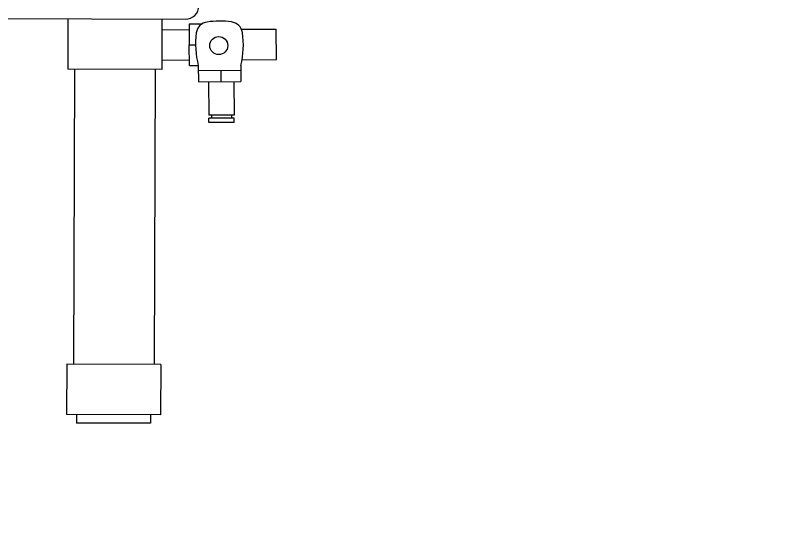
# Model space of a CAD drawing. Header units: inches. Extents: x 3110 to 5380, y 935 to 5515.
# Drawn here: x 3769.9 to 4008.8, y 4646.7 to 4802.8 of the extents above; entities that cross this region are included whole.
import ezdxf

# ---------------------------------------------------------------- set-up
doc = ezdxf.new("R2010")
doc.units = ezdxf.units.IN
doc.header["$MEASUREMENT"] = 0
for name, color, linetype, lineweight in [('AM_0', 7, 'Continuous', 30), ('AM_4', 92, 'Continuous', 15), ('AM_5', 92, 'Continuous', 15)]:
    doc.layers.add(name, color=color, linetype=linetype, lineweight=lineweight)
doc.styles.get("Standard").update_dxf_attribs({"font": 'ROMANS.SHX'})
doc.dimstyles.new('AM_ANSI$0', dxfattribs={"dimtxt": 0.12, "dimasz": 0.12, "dimexe": 0.1, "dimexo": 0.05, "dimgap": 0.06, "dimtad": 0, "dimtih": 1, "dimtoh": 1, "dimdec": 4, "dimzin": 7, "dimdsep": 46, "dimtxsty": 'Standard', "dimcen": 0, "dimclrd": 256, "dimclre": 256, "dimclrt": 140, "dimadec": 0, "dimazin": 2, "dimtp": 0.1, "dimtm": 0.1, "dimtfac": 0.71, "dimtdec": 4, "dimtofl": 0, "dimtmove": 0, "dimatfit": 3, "dimfxl": 1, "dimtolj": 1, "dimtzin": 7, "dimlwd": -1, "dimlwe": -1, "dimarcsym": 1})

# ---------------------------------------------------------------- blocks, each defined once
blk = doc.blocks.new('_ClosedBlank')
at = {"layer": 'AM_0', "color": 0, "lineweight": -2}
for p, q in [((-1, 0.1667), (0, 0)), ((-1, 0.1667), (-1, -0.1667)), ((0, 0), (-1, -0.1667))]:
    blk.add_line(p, q, dxfattribs=at)
blk = doc.blocks.new('*D36')
at = {"layer": 'AM_5', "linetype": 'ByBlock', "transparency": 16777216}
for p, q in [((3542.38, 4667.91), (3542.38, 2583.34)), ((5318.27, 4667.91), (5318.27, 2583.34)), ((3612.38, 2583.44), (4172, 2583.44)), ((5248.27, 2583.44), (4688.66, 2583.44))]:
    blk.add_line(p, q, dxfattribs=at)
at = {"layer": 'Defpoints', "color": 0, "transparency": 16777216}
for p in [(3542.38, 4667.96), (5318.27, 4667.96), (5318.27, 2583.44)]:
    blk.add_point(p, dxfattribs=at)
at = {"layer": 'AM_5', "transparency": 16777216, "xscale": 70, "yscale": 70, "zscale": 70, "rotation": 180}
blk.add_blockref('_ClosedBlank', (3542.38, 2583.44), dxfattribs=at)
at = {"layer": 'AM_5', "transparency": 16777216, "xscale": 70, "yscale": 70, "zscale": 70}
blk.add_blockref('_ClosedBlank', (5318.27, 2583.44), dxfattribs=at)
at = {"layer": 'AM_5', "color": 140, "transparency": 16777216, "insert": (4430.33, 2583.44), "char_height": 70, "attachment_point": 5}
blk.add_mtext('\\A1;200 MAX', dxfattribs=at)
blk = doc.blocks.new('*D38')
at = {"layer": 'AM_5', "linetype": 'ByBlock', "transparency": 16777216}
for p, q in [((4430.28, 5357.94), (3215.67, 5357.94)), ((3215.77, 5287.94), (3215.77, 4635.08)), ((3215.77, 3852.21), (3215.77, 4505.08)), ((4214.28, 3782.21), (3215.67, 3782.21))]:
    blk.add_line(p, q, dxfattribs=at)
at = {"layer": 'Defpoints', "color": 0, "transparency": 16777216}
for p in [(3215.77, 5357.94), (4430.33, 5357.94), (4214.33, 3782.21)]:
    blk.add_point(p, dxfattribs=at)
at = {"layer": 'AM_5', "transparency": 16777216, "xscale": 70, "yscale": 70, "zscale": 70}
for p, rotation in [((3215.77, 5357.94), 90), ((3215.77, 3782.21), 270)]:
    blk.add_blockref('_ClosedBlank', p, dxfattribs=dict(at, rotation=rotation))
at = {"layer": 'AM_5', "color": 140, "transparency": 16777216, "insert": (3215.77, 4570.08), "char_height": 70, "attachment_point": 5}
blk.add_mtext('\\A1;1576', dxfattribs=at)

msp = doc.modelspace()

# ---------------------------------------------------------------- linework, layer by layer
at = {"layer": 'AM_4'}
for p, q in [((3761.45621, 4801.8894), (3822.07996, 4801.68566)), ((3823.2269, 4800.2727), (3827.26032, 4800.29142)), ((3823.2269, 4800.2727), (3823.25673, 4793.84709)), ((3814.84879, 4798.4725), (3823.23508, 4798.51145)), ((3839.41874, 4798.5866), (3849.98801, 4798.63567)), ((3850.03133, 4789.30696), (3849.98801, 4798.63567)), ((3823.25673, 4793.84709), (3825.18852, 4793.85606)), ((3823.28657, 4787.42148), (3823.25673, 4793.84709)), ((3814.81744, 4789.14344), (3823.27839, 4789.18273)), ((3823.28657, 4787.42148), (3826.04322, 4787.43428)), ((3826.04322, 4787.43428), (3826.06637, 4782.44838)), ((3839.07663, 4787.4948), (3839.09978, 4782.5089)), ((3839.46206, 4789.25788), (3850.03133, 4789.30696)), ((3826.05002, 4785.96924), (3839.08343, 4786.02976)), ((3833.10641, 4782.48107), (3833.09006, 4786.00193)), ((3826.06637, 4782.44838), (3839.09978, 4782.5089)), ((3829.21944, 4782.46302), (3829.26715, 4772.18883)), ((3836.99337, 4782.49912), (3837.04108, 4772.22493)), ((3837.04108, 4772.22493), (3829.26715, 4772.18883)), ((3837.04549, 4771.27547), (3829.27156, 4771.23937)), ((3829.27754, 4769.95148), (3829.27156, 4771.23937)), ((3830.04454, 4772.19244), (3830.04895, 4771.24298)), ((3836.26369, 4772.22132), (3836.26809, 4771.27186)), ((3837.05147, 4769.98758), (3837.04549, 4771.27547)), ((3837.05147, 4769.98758), (3829.27754, 4769.95148))]:
    msp.add_line(p, q, dxfattribs=at)
at = {"layer": 'AM_4', "color": 4}
for p, q in [((3785.99882, 4801.80692), (3785.94685, 4786.34575)), ((3814.85967, 4801.70992), (3814.80771, 4786.24875)), ((3814.80771, 4786.24875), (3785.94685, 4786.34575)), ((3788.00834, 4786.33882), (3787.7035, 4695.63328)), ((3812.74622, 4786.25568), (3812.44138, 4695.55014)), ((3785.64201, 4695.64021), (3785.59005, 4680.17903)), ((3814.50287, 4695.54321), (3785.64201, 4695.64021)), ((3814.50287, 4695.54321), (3814.4509, 4680.08204)), ((3814.4509, 4680.08204), (3785.59005, 4680.17903)), ((3788.68228, 4680.16864), (3788.67362, 4677.59178)), ((3811.35867, 4680.09243), (3811.35001, 4677.51557)), ((3811.35001, 4677.51557), (3788.67362, 4677.59178))]:
    msp.add_line(p, q, dxfattribs=at)
at = {"layer": 'AM_4'}
msp.add_circle((3832.31508, 4793.58222), 2.76324, dxfattribs=at)
for centre, radius, start, end in [((3822.09382, 4805.80864), 4.123, 269.8074413, 359.8074413), ((3829.28494, 4796.97333), 3.88701, 98.101507, 172.0012399), ((3832.62472, 4773.51124), 27.58561, 82.4305985, 98.101507), ((3835.74646, 4797.00334), 3.88701, 8.5308657, 82.4305985), ((3850.62829, 4793.97419), 25.44005, 172.0012399, 194.8963536), ((3814.43188, 4793.80611), 25.44005, 345.635752, 8.5308657)]:
    msp.add_arc(centre, radius, start, end, dxfattribs=at)

# ---------------------------------------------------------------- dimensions: what is measured, and where the dimension line sits
at = {"layer": 'AM_5'}
dim = msp.add_linear_dim(base=(3215.7652, 5357.94088), p1=(4214.33462, 3782.21214), p2=(4430.32859, 5357.94088), angle=90, dimstyle='AM_ANSI$0', override={"dimtxt": 70, "dimasz": 70, "dimgap": 30, "dimdec": 0, "dimblk1": 'ClosedBlank', "dimblk2": 'ClosedBlank', "dimsah": 1}, dxfattribs=at)
dim.commit()
dim.dimension.update_dxf_attribs({"geometry": '*D38', "text_midpoint": (3215.7652, 4570.07651)})
dim = msp.add_linear_dim(base=(5318.27253, 2583.43801), p1=(3542.38465, 4667.95646), p2=(5318.27253, 4667.95646), angle=0, text='200 MAX', dimstyle='AM_ANSI$0', override={"dimtxt": 70, "dimasz": 70, "dimgap": 30, "dimblk1": 'ClosedBlank', "dimblk2": 'ClosedBlank', "dimsah": 1}, dxfattribs=at)
dim.commit()
dim.dimension.update_dxf_attribs({"geometry": '*D36', "text_midpoint": (4430.32859, 2583.43801)})

doc.saveas('drawing.dxf')
